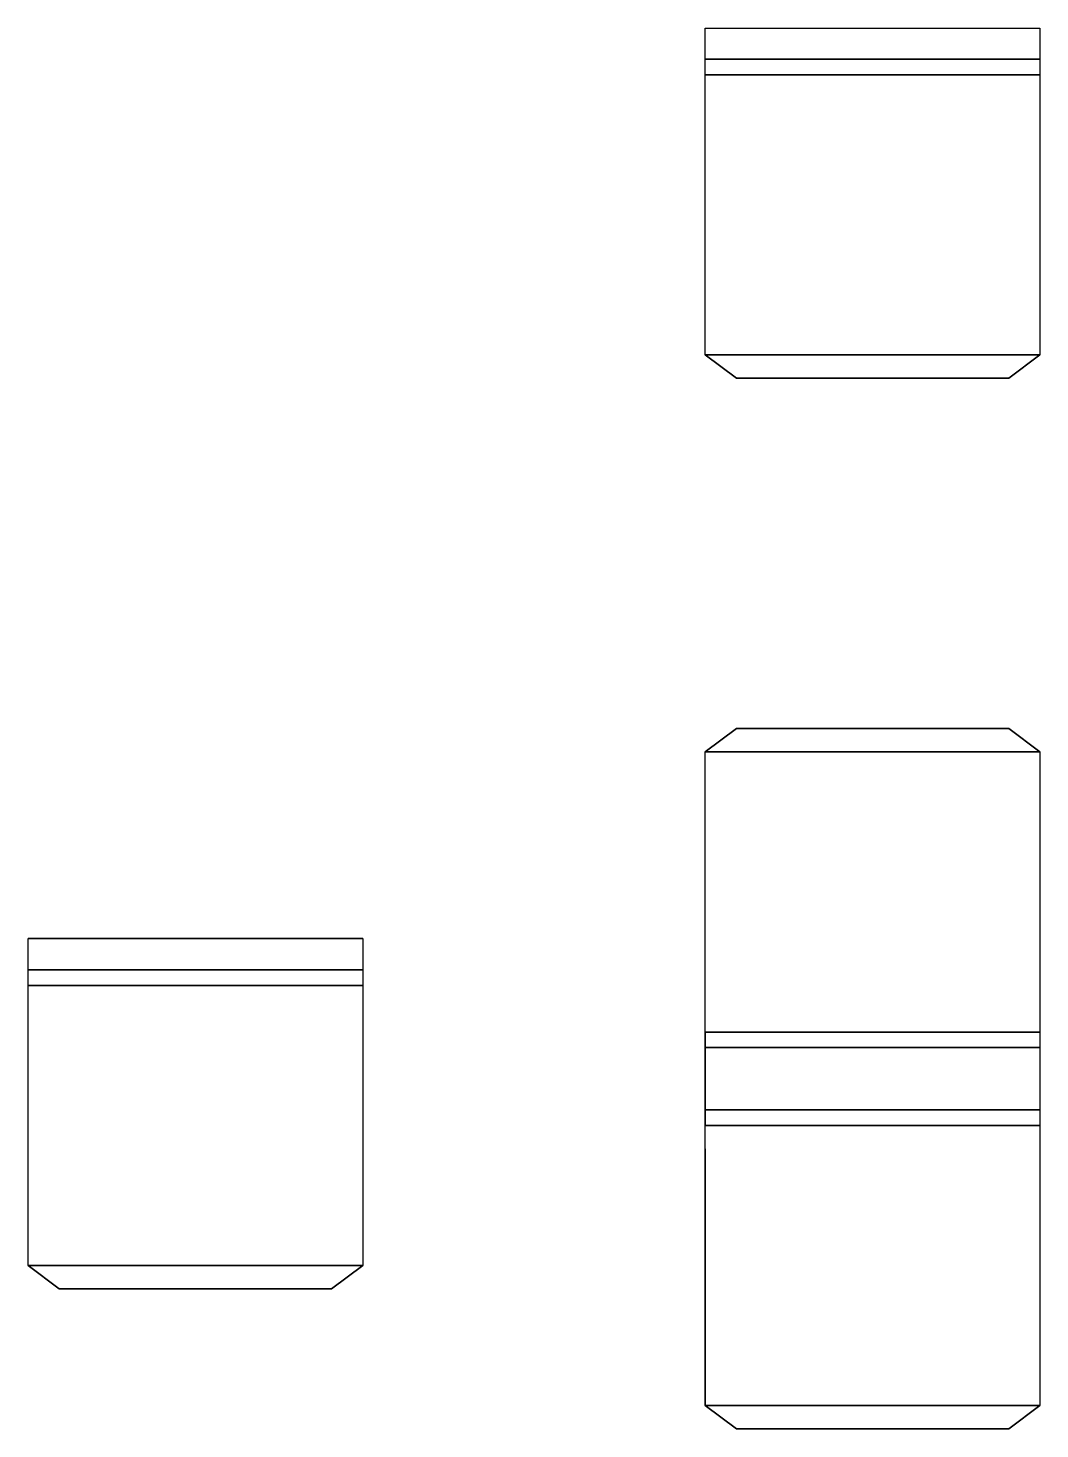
# Model space of a CAD drawing. Extents: x -0.65 to 0.65, y -0.65 to 1.15.
import ezdxf

# ---------------------------------------------------------------- set-up
doc = ezdxf.new("R2010")
doc.units = 0
doc.layers.add('SEATS_C2P', color=3, linetype='CONTINUOUS')

msp = doc.modelspace()

# ---------------------------------------------------------------- linework, layer by layer
at = {"layer": 'SEATS_C2P'}
for points in [[(0.65, 1.11, 1), (0.22, 1.11, 1), (0.22, 1.15, 1), (0.65, 1.15, 1)], [(0.65, 1.09, 0.98), (0.22, 1.09, 0.98), (0.22, 1.11, 1), (0.65, 1.11, 1)], [(0.65, 1.09, 0.63), (0.22, 1.09, 0.63), (0.22, 1.09, 0.98), (0.65, 1.09, 0.98)], [(0.65, 0.73, 0.63), (0.22, 0.73, 0.63), (0.22, 1.09, 0.63), (0.65, 1.09, 0.63)], [(0.61, 0.7, 0.6), (0.26, 0.7, 0.6), (0.22, 0.73, 0.63), (0.65, 0.73, 0.63)], [(0.26, 0.7, 0.36), (0.22, 0.73, 0.36), (0.22, 0.73, 0.63), (0.26, 0.7, 0.6)], [(0.65, 0.73, 0.36), (0.61, 0.7, 0.36), (0.61, 0.7, 0.6), (0.65, 0.73, 0.63)], [(0.61, 0.7, 0.36), (0.26, 0.7, 0.36), (0.26, 0.7, 0.6), (0.61, 0.7, 0.6)], [(0.26, 0.25, 0.6), (0.61, 0.25, 0.6), (0.65, 0.22, 0.63), (0.22, 0.22, 0.63)], [(0.22, 0.22, 0.36), (0.26, 0.25, 0.36), (0.26, 0.25, 0.6), (0.22, 0.22, 0.63)], [(0.26, 0.25, 0.36), (0.61, 0.25, 0.36), (0.61, 0.25, 0.6), (0.26, 0.25, 0.6)], [(0.61, 0.25, 0.36), (0.65, 0.22, 0.36), (0.65, 0.22, 0.63), (0.61, 0.25, 0.6)], [(0.22, 0.22, 0.63), (0.65, 0.22, 0.63), (0.65, -0.14, 0.63), (0.22, -0.14, 0.63)], [(-0.22, -0.06, 1), (-0.65, -0.06, 1), (-0.65, -0.02, 1), (-0.22, -0.02, 1)], [(-0.22, -0.02, 1), (-0.65, -0.02, 1), (-0.65, -0.02, 0.36), (-0.22, -0.02, 0.36)], [(-0.22, -0.08, 0.98), (-0.65, -0.08, 0.98), (-0.65, -0.06, 1), (-0.22, -0.06, 1)], [(-0.22, -0.08, 0.63), (-0.65, -0.08, 0.63), (-0.65, -0.08, 0.98), (-0.22, -0.08, 0.98)], [(-0.22, -0.44, 0.63), (-0.65, -0.44, 0.63), (-0.65, -0.08, 0.63), (-0.22, -0.08, 0.63)], [(0.22, -0.14, 0.98), (0.65, -0.14, 0.98), (0.65, -0.16, 1), (0.22, -0.16, 1)], [(0.22, -0.14, 0.63), (0.65, -0.14, 0.63), (0.65, -0.14, 0.98), (0.22, -0.14, 0.98)], [(0.22, -0.24, 1), (0.22, -0.26, 0.98), (0.22, -0.14, 0.98), (0.22, -0.16, 1)], [(0.22, -0.26, 0.98), (0.22, -0.26, 0.79), (0.22, -0.14, 0.79), (0.22, -0.14, 0.98)], [(0.65, -0.24, 1), (0.22, -0.24, 1), (0.22, -0.16, 1), (0.65, -0.16, 1)], [(0.65, -0.26, 0.98), (0.22, -0.26, 0.98), (0.22, -0.24, 1), (0.65, -0.24, 1)], [(0.65, -0.62, 0.63), (0.22, -0.62, 0.63), (0.22, -0.26, 0.63), (0.65, -0.26, 0.63)], [(0.65, -0.26, 0.63), (0.22, -0.26, 0.63), (0.22, -0.26, 0.98), (0.65, -0.26, 0.98)], [(0.22, -0.62, 0.63), (0.22, -0.62, 0.36), (0.22, -0.29, 0.36), (0.22, -0.29, 0.63)], [(-0.26, -0.47, 0.6), (-0.61, -0.47, 0.6), (-0.65, -0.44, 0.63), (-0.22, -0.44, 0.63)], [(-0.61, -0.47, 0.36), (-0.65, -0.44, 0.36), (-0.65, -0.44, 0.63), (-0.61, -0.47, 0.6)], [(-0.22, -0.44, 0.36), (-0.26, -0.47, 0.36), (-0.26, -0.47, 0.6), (-0.22, -0.44, 0.63)], [(-0.26, -0.47, 0.36), (-0.61, -0.47, 0.36), (-0.61, -0.47, 0.6), (-0.26, -0.47, 0.6)], [(0.26, -0.65, 0.36), (0.22, -0.62, 0.36), (0.22, -0.62, 0.63), (0.26, -0.65, 0.6)], [(0.61, -0.65, 0.6), (0.26, -0.65, 0.6), (0.22, -0.62, 0.63), (0.65, -0.62, 0.63)], [(0.65, -0.62, 0.36), (0.61, -0.65, 0.36), (0.61, -0.65, 0.6), (0.65, -0.62, 0.63)], [(0.61, -0.65, 0.36), (0.26, -0.65, 0.36), (0.26, -0.65, 0.6), (0.61, -0.65, 0.6)]]:
    msp.add_3dface(points, dxfattribs=at)

doc.saveas('drawing.dxf')
